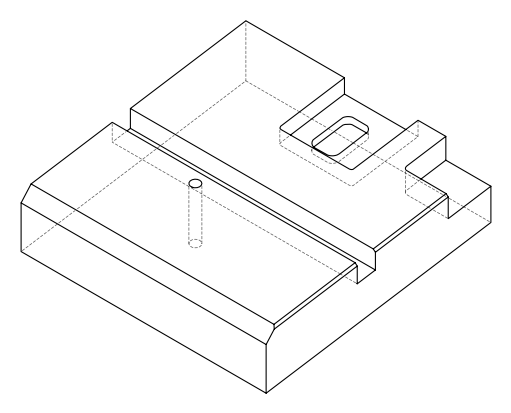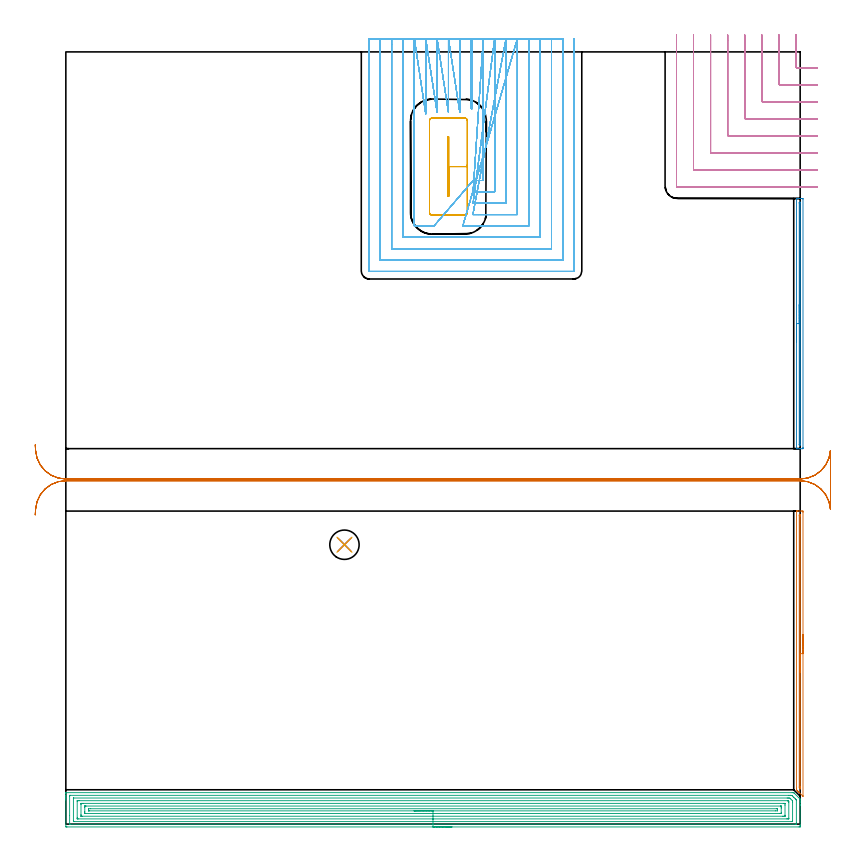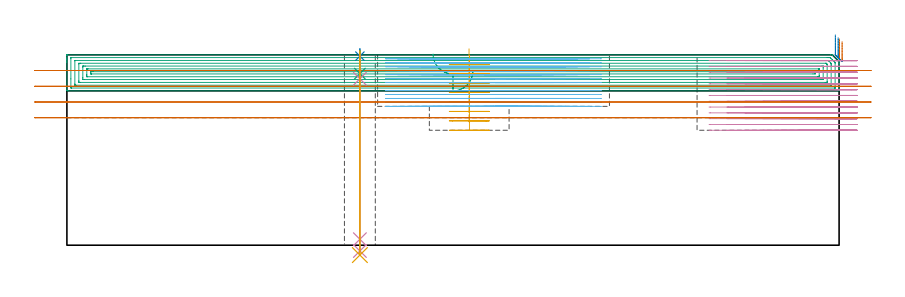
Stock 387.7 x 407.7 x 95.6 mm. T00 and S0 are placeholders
(PLAN: 11 operations, 8 tool changes, 151.4 min)
(1 AREA_MILL | FG_CHAMFER_SURFACE | UGT0205_001 | 2.53 min | 897 mm3)
(2 AREA_MILL_1 | FG_CHAMFER_SURFACE_1 | UGT0205_001 | 2.26 min | 793 mm3)
(3 AREA_MILL_2 | FG_CHAMFER_SURFACE_2 | UGT0205_001 | 21.95 min | 63479 mm3)
(4 MILL_CORNER_NOTCH_RECTANGULAR | CORNER_NOTCH_RECTANGULAR | NXT0201_011 | Follow Part, ap 3, ae 75% | 21.59 min | 208800 mm3)
(5 MILL_RECTANGULAR_POCKET | POCKET_RECTANGULAR_STRAIGHT | UGT0201_094 | Follow Part, ap 5, ae 75% | 4.4 min | 103826 mm3)
(6 MILL_SLOT | SLOT_PARTIAL_RECTANGULAR | NXT0201_009 | Follow Part, ap 2, ae 75% | 90.39 min | 290343 mm3)
(7 MILL_RECTANGULAR_SLOT | SLOT_RECTANGULAR | UGT0201_004 | Follow Part, ap 8, ae 75% | 7.34 min | 403102 mm3)
(8 SPOT_DRILL | STEP1HOLE | NXT0321_9005460120000 | 0.03 min | 7 mm3)
(9 DRILL_BLIND_HOLE_INTO_CENTER | STEP1HOLE | UGT0301_185 | 0.05 min | 271 mm3)
(10 GUN_DRILL_THROUGH_HOLE | STEP1HOLE | UGT0307_002 | 0.47 min | 2419 mm3)
(11 SPADE_DRILL_TO_ENLARGE_THROUGH_HOLE | STEP1HOLE | UGT0306_006 | 0.41 min | 15311 mm3)
(TOOL UGT0205_001 | Chamfer Mill 20 x 3 x 45 deg. | D20 FL50 Z2)
(TOOL NXT0201_011 | ENDMILL 12mm [2P460-1200-NA 1630] | D12 FL38 Z6)
(TOOL UGT0201_094 | End mill 20 mm | D20 FL38 Z4)
(TOOL NXT0201_009 | ENDMILL 8mm [2P460-0800-NA 1630] | D8 FL26 Z6)
(TOOL UGT0201_004 | End Mill 32 mm | D32 FL53 Z6)
(TOOL NXT0321_9005460120000 | NC Spot Drill, 142deg, 12mm, Carbide, Uncoated | D12 PA142 FL30 Z2)
(TOOL UGT0301_185 | Twist Drill 6.3 mm | D6.3 PA118 FL61 Z2)
(TOOL UGT0307_002 | Gun Drill 6 mm | D6 PA130 FL24 Z1)
(TOOL UGT0306_006 | Spade Drill 15.5mm | D15.5 PA132 FL10 Z2)
(OP 1 AREA_MILL)
G17 G21 G94 G90
T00 M6
G54
G17 G0 G90 X389.2 Y100. S1061 M3
G43 Z105.6 H0
Z102.2
G94 G1 Y99.962 Z101.328 F250.
Y99.848 Z100.464
Y99.659 Z99.612
Y99.397 Z98.78
Y99.063 Z97.974
Y98.66 Z97.2
Y98.191 Z96.464
Y97.66 Z95.772
Y97.071 Z95.129
Y96.428 Z94.54
Y95.736 Z94.008
Y95. Z93.54
Y94.226 Z93.137
Y93.42 Z92.803
Y92.588 Z92.541
Y91.736 Z92.352
Y90.872 Z92.238
Y90. Z92.2
X389.199 Y14.883 Z92.201
X389.195 Y14.72 Z92.205
X389.193 Y14.708 Z92.207
X387.227 Y16.672 Z94.171
X387.062 Y16.836 Z94.333
X386.903 Y16.996 Z94.495
X386.78 Y17.119 Z94.618
X386.623 Y17.274 Z94.772
X386.473 Y17.426 Z94.925
X386.333 Y17.566 Z95.065
X386.185 Y17.713 Z95.211
X385.888 Y18.013 Z95.51
X385.806 Y18.099 Z95.592
X385.8 Y18.907 Z95.6
Y165.117
X385.802 Y165.29 Z95.589
X385.956 Y165.297 Z95.437
X386.116 Y165.3 Z95.284
X386.342 Z95.057
X387.062 Z94.333
X388.298 Z93.099
X388.815 Y165.295 Z92.58
X389.191 Y165.29 Z92.204
X389.196 Y165.058 Z92.201
X389.199 Y164.669
X389.2 Y90. Z92.2
X387.786 Z93.614
Y19.646
X387.785 Y19.064 Z93.615
X387.783 Y18.907 Z93.617
X387.779 Y18.672 Z93.621
X387.77 Y18.591 Z93.63
X387.715 Y18.644 Z93.685
X387.446 Y18.907 Z93.954
X387.33 Y19.032 Z94.07
X387.221 Y19.155 Z94.179
X387.214 Y19.646 Z94.186
X387.215 Y162.725 Z94.185
X387.217 Y162.881 Z94.183
X387.221 Y163.172 Z94.179
X387.232 Y163.29 Z94.168
X387.295 Y163.293 Z94.105
X387.529 Y163.298 Z93.871
X387.718 Y163.294 Z93.682
X387.752 Y163.29 Z93.648
X387.779 Y163.284 Z93.621
X387.78 Y163.241 Z93.62
X387.784 Y163.038 Z93.616
X387.785 Y162.881 Z93.615
X387.786 Y162.725 Z93.614
Y90.
Y89.128 Z93.652
Y88.263 Z93.766
Y87.412 Z93.955
Y86.58 Z94.217
Y85.774 Z94.551
Y85. Z94.954
Y84.264 Z95.423
Y83.572 Z95.954
Y82.929 Z96.543
Y82.34 Z97.186
Y81.808 Z97.878
Y81.34 Z98.614
Y80.937 Z99.388
Y80.603 Z100.194
Y80.341 Z101.026
Y80.152 Z101.878
Y80.038 Z102.743
Y80. Z103.614
G0 Z105.6
M5
M2
(OP 2 AREA_MILL_1)
G17 G21 G94 G90
T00 M6
G54
G17 G0 G90 X385.8 Y254.25 S1061 M3
G43 Z105.6 H0
G94 G1 Y254.288 Z104.728 F250.
Y254.402 Z103.863
Y254.591 Z103.012
Y254.853 Z102.18
Y255.187 Z101.374
Y255.59 Z100.6
Y256.058 Z99.864
Y256.59 Z99.172
Y257.179 Z98.529
Y257.822 Z97.94
Y258.514 Z97.408
Y259.25 Z96.94
Y260.024 Z96.537
Y260.83 Z96.203
Y261.662 Z95.941
Y262.513 Z95.752
Y263.378 Z95.638
Y264.25 Z95.6
Y330.164
X385.802 Y330.29 Z95.589
X385.916 Y330.298 Z95.476
X386.035 Y330.3 Z95.364
X386.72 Z94.679
X387.403 Z93.996
X387.938 Z93.458
X388.206 Z93.191
X388.815 Z92.582
X389.082 Z92.315
X389.191 Y330.297 Z92.205
X389.2 Y329.968 Z92.2
Y198.781
X389.198 Y198.531 Z92.202
X389.191 Y198.203 Z92.205
X389.082 Y198.2 Z92.315
X387.938 Z93.458
X387.403 Z93.996
X386.035 Z95.364
X385.916 Y198.202 Z95.476
X385.802 Y198.21 Z95.589
X385.8 Y198.336 Z95.6
Y264.25
X387.214 Z94.186
Y327.782
X387.215 Y327.937 Z94.185
X387.219 Y328.227 Z94.181
X387.221 Y328.29 Z94.179
X387.262 Y328.295 Z94.138
X387.321 Y328.297 Z94.079
X387.581 Y328.3 Z93.819
X387.725 Y328.299 Z93.675
X387.748 Y328.298 Z93.652
X387.771 Y328.292 Z93.629
X387.779 Y328.286 Z93.621
X387.781 Y328.27 Z93.619
X387.785 Y328.093 Z93.615
X387.786 Y200.499 Z93.614
X387.784 Y200.331 Z93.616
X387.782 Y200.248 Z93.618
X387.779 Y200.215 Z93.621
X387.663 Y200.209 Z93.737
X387.418 Y200.201 Z93.982
X387.275 Z94.125
X387.252 Y200.202 Z94.148
X387.229 Y200.208 Z94.171
X387.221 Y200.214 Z94.179
X387.219 Y200.23 Z94.181
X387.215 Y200.407 Z94.185
X387.214 Y264.25 Z94.186
Y265.122 Z94.224
Y265.986 Z94.338
Y266.838 Z94.527
Y267.67 Z94.789
Y268.476 Z95.123
Y269.25 Z95.526
Y269.986 Z95.994
Y270.678 Z96.525
Y271.321 Z97.115
Y271.91 Z97.758
Y272.441 Z98.45
Y272.91 Z99.186
Y273.313 Z99.96
Y273.647 Z100.766
Y273.909 Z101.598
Y274.098 Z102.449
Y274.212 Z103.314
Y274.25 Z104.186
G0 Z105.6
M5
M2
(OP 3 AREA_MILL_2)
G17 G21 G94 G90
T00 M6
G54
G17 G0 G90 X203.85 Y-1.5 S1061 M3
G43 Z105.6 H0
Z87.5
G94 G1 X203.812 Z86.628 F250.
X203.698 Z85.763
X203.509 Z84.912
X203.247 Z84.08
X202.913 Z83.274
X202.51 Z82.5
X202.042 Z81.764
X201.51 Z81.072
X200.921 Z80.429
X200.278 Z79.84
X199.586 Z79.308
X198.85 Z78.84
X198.076 Z78.437
X197.27 Z78.103
X196.438 Z77.841
X195.587 Z77.652
X194.722 Z77.538
X193.85 Z77.5
X0.607
X0.297 Y-1.496 Z77.502
X0.01 Y-1.492 Z77.506
X0. Y-1.2 Z77.798
Y12.735 Z91.731
Y13.342 Z92.336
Y13.911 Z92.908
Y14.233 Z93.229
Y14.802 Z93.799
Y15.124 Z94.119
Y16.178 Z95.178
X0.008 Y16.552 Z95.544
X0.01 Y16.597 Z95.588
X0.161 Y16.6 Z95.6
X383.523
X384.306 Y16.595 Z95.591
X384.415 Y16.485 Z95.484
X384.44 Y16.46 Z95.459
X387.559 Y13.342 Z92.34
X387.692 Y13.211 Z92.203
X387.698 Y13.183 Z92.175
X387.7 Y13.02 Z92.02
Y12.202 Z91.201
Y11.56 Z90.555
Y10.347 Z89.344
Y9.778 Z88.772
Y-0.63 Z78.367
X387.698 Y-0.915 Z78.083
X387.693 Y-1.492 Z77.506
X387.672 Y-1.493 Z77.504
X387.093 Y-1.5 Z77.5
X193.85
Y-0.086 Z78.914
X2.392 Y-0.085 Z78.915
X2.33 Y-0.084 Z78.916
X2.206 Y-0.081 Z78.919
X2.01 Y-0.073 Z78.927
X2.008 Y-0.024 Z78.976
X2.001 Y0.366 Z79.366
X2. Y4.502 Z83.502
Y14.624 Z93.624
X2.004 Y15.124 Z94.124
X2.007 Y15.171 Z94.171
X2.008 Y15.178 Z94.178
X2.061 Y15.181 Z94.181
X2.143 Y15.184 Z94.184
X2.268 Y15.186 Z94.186
X2.33
X381.737
X382.571 Y15.182 Z94.182
X382.63 Y15.179 Z94.179
X383.315 Y15.124 Z94.124
X383.523 Y14.923 Z93.923
X384.217 Y14.233 Z93.233
X384.415 Y14.035 Z93.035
X385.109 Y13.342 Z92.342
X385.308 Y13.141 Z92.141
X385.647 Y12.793 Z91.793
X385.687 Y12.751 Z91.751
X385.692 Y12.685 Z91.685
X385.697 Y12.581 Z91.581
X385.699 Y12.451 Z91.451
X385.7 Y0.476 Z79.476
X385.696 Y-0.024 Z78.976
X385.693 Y-0.071 Z78.929
X385.692 Y-0.078 Z78.922
X385.639 Y-0.081 Z78.919
X385.557 Y-0.084 Z78.916
X385.432 Y-0.086 Z78.914
X385.37
X193.85
Y1.328 Z80.328
X4.608 Y1.329 Z80.329
X4.177 Y1.331 Z80.331
X4.035 Y1.334 Z80.334
X4.018 Y1.335 Z80.335
X4.01 Y1.369 Z80.369
X4.005 Y1.463 Z80.463
X4.002 Y1.581 Z80.581
X4. Y1.758 Z80.758
Y1.936 Z80.936
Y13.518 Z92.518
X4.004 Y13.696 Z92.696
X4.008 Y13.746 Z92.746
X4.012 Y13.766 Z92.766
X4.018 Y13.767 Z92.767
X4.07 Y13.77 Z92.77
X4.177 Y13.771 Z92.771
X380.845
X381.308
X381.737 Y13.768 Z92.768
X382.206 Y13.764 Z92.764
X382.63 Y13.37 Z92.37
X382.659 Y13.342 Z92.342
X383.523 Y12.477 Z91.477
X383.547 Y12.451 Z91.451
X383.69 Y12.283 Z91.283
X383.698 Y11.56 Z90.56
X383.7 Y11.383 Z90.383
Y1.581 Z80.581
X383.696 Y1.404 Z80.404
X383.692 Y1.354 Z80.354
X383.688 Y1.334 Z80.334
X383.682 Y1.333 Z80.333
X383.63 Y1.33 Z80.33
X383.523 Y1.329 Z80.329
X193.85 Y1.328 Z80.328
Y2.743 Z81.743
X6.762
X6.046 Y2.748 Z81.748
X6.01 Y2.75 Z81.75
X6.006 Y2.793 Z81.793
X6.003 Y2.895 Z81.895
X6.001 Y3.097 Z82.097
X6. Y3.503 Z82.503
X6.001 Y11.986 Z90.986
X6.003 Y12.2 Z91.2
X6.008 Y12.306 Z91.306
X6.012 Y12.351 Z91.351
X6.061 Y12.353 Z91.353
X6.855 Y12.357 Z91.357
X6.949
X380.938
X381.117 Y12.356 Z91.356
X381.161 Y12.354 Z91.354
X381.18 Y12.351 Z91.351
X381.205 Y12.334 Z91.334
X381.3 Y12.247 Z91.247
X381.438 Y12.112 Z91.112
X381.557 Y11.992 Z90.992
X381.633 Y11.911 Z90.911
X381.69 Y11.848 Z90.848
X381.693 Y11.799 Z90.799
X381.7 Y11.597 Z90.597
X381.699 Y3.114 Z82.114
X381.697 Y2.9 Z81.9
X381.692 Y2.794 Z81.794
X381.688 Y2.749 Z81.749
X381.639 Y2.747 Z81.747
X380.845 Y2.743 Z81.743
X380.751
X193.85
Y4.157 Z83.157
X8.64
X8.019 Y4.16 Z83.16
X8.015 Y4.163 Z83.163
X8.005 Y4.175 Z83.175
X8.002 Y4.431 Z83.431
X8. Y5.071 Z84.071
Y10.417 Z89.417
X8.002 Y10.669 Z89.669
X8.006 Y10.828 Z89.828
X8.01 Y10.907 Z89.907
X8.02 Y10.936 Z89.936
X8.091 Y10.938 Z89.938
X8.367 Y10.942 Z89.942
X8.64 Y10.943 Z89.943
X9.258
X379.06 Y10.942 Z89.942
X379.681 Y10.939 Z89.939
X379.685 Y10.937 Z89.937
X379.695 Y10.925 Z89.925
X379.698 Y10.669 Z89.669
X379.7 Y10.029 Z89.029
Y4.683 Z83.683
X379.698 Y4.431 Z83.431
X379.694 Y4.272 Z83.272
X379.69 Y4.193 Z83.193
X379.68 Y4.164 Z83.164
X379.609 Y4.162 Z83.162
X379.333 Y4.158 Z83.158
X379.06 Y4.157 Z83.157
X378.442
X193.85
Y5.571 Z84.571
X10.426 Y5.572 Z84.572
X10.175 Y5.573 Z84.573
X10.06 Y5.576 Z84.576
X10.011 Y5.578 Z84.578
X10.009 Y5.606 Z84.606
X10.002 Y5.745 Z84.745
X10. Y6.213 Z85.213
Y6.638 Z85.638
Y8.886 Z87.886
X10.001 Y9.311 Z88.311
X10.004 Y9.453 Z88.453
X10.009 Y9.503 Z88.503
X10.012 Y9.523 Z88.523
X10.025 Y9.524 Z88.524
X10.104 Y9.526 Z88.526
X10.426 Y9.528 Z88.528
X10.675 Y9.529 Z88.529
X377.275 Y9.528 Z88.528
X377.525 Y9.527 Z88.527
X377.64 Y9.524 Z88.524
X377.689 Y9.522 Z88.522
X377.691 Y9.494 Z88.494
X377.698 Y9.355 Z88.355
X377.7 Y8.886 Z87.886
Y8.462 Z87.462
Y6.213 Z85.213
Y5.789 Z84.789
X377.696 Y5.647 Z84.647
X377.691 Y5.596 Z84.596
X377.688 Y5.577 Z84.577
X377.675 Y5.576 Z84.576
X377.596 Y5.574 Z84.574
X377.275 Y5.571 Z84.571
X377.025
X193.85
Y6.985 Z85.985
X12.33 Y6.986 Z85.986
X12.211 Y6.987 Z85.987
X12.092 Y6.989 Z85.989
X12.02 Y6.992 Z85.992
X12.01 Y7.035 Z86.035
X12.006 Y7.104 Z86.104
X12.002 Y7.313 Z86.313
X12.008 Y7.995 Z86.995
X12.01 Y8.095 Z87.095
X12.098 Y8.108 Z87.108
X13.103 Y8.115 Z87.115
X375.37 Y8.114 Z87.114
X375.489 Y8.113 Z87.113
X375.608 Y8.111 Z87.111
X375.68 Y8.108 Z87.108
X375.69 Y8.065 Z87.065
X375.694 Y7.995 Z86.995
X375.698 Y7.787 Z86.787
X375.692 Y7.104 Z86.104
X375.69 Y7.005 Z86.005
X375.603 Y6.991 Z85.991
X374.597 Y6.985 Z85.985
X193.85
X192.978 Z86.023
X192.114 Z86.137
X191.262 Z86.326
X190.43 Z86.588
X189.624 Z86.922
X188.85 Z87.325
X188.114 Z87.794
X187.422 Z88.325
X186.779 Z88.914
X186.19 Z89.557
X185.659 Z90.249
X185.19 Z90.985
X184.787 Z91.759
X184.453 Z92.565
X184.191 Z93.397
X184.002 Z94.249
X183.888 Z95.114
X183.85 Z95.985
G0 Z105.6
M5
M2
(OP 4 MILL_CORNER_NOTCH_RECTANGULAR)
G17 G21 G94 G90
T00 M6
G54
G17 G0 G90 X385.4 Y416.7 S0 M3
G43 Z105.6 H1
Z92.685
G94 G1 Y413.7 F250.
Y399.895 F500.
G3 X385.995 Y399.3 R0.6
G1 X393.7
X396.7 F250.
G0 Z105.6
X376.4 Y416.7
Z92.685
G1 Y413.7
Y390.895 F500.
G3 X376.995 Y390.3 R0.6
G1 X393.7
X396.7 F250.
G0 Z105.6
X367.4 Y416.7
Z92.685
G1 Y413.7
Y381.896 F500.
G3 X367.996 Y381.3 R0.6
G1 X393.7
X396.7 F250.
G0 Z105.6
X358.4 Y416.7
Z92.685
G1 Y413.7
Y372.896 F500.
G3 X358.996 Y372.3 R0.6
G1 X393.7
X396.7 F250.
G0 Z105.6
X349.4 Y416.7
Z92.685
G1 Y413.7
Y363.896 F500.
G3 X349.996 Y363.3 R0.6
G1 X393.7
X396.7 F250.
G0 Z105.6
X340.4 Y416.7
Z92.685
G1 Y413.7
Y354.896 F500.
G3 X340.996 Y354.3 R0.6
G1 X393.7
X396.7 F250.
G0 Z105.6
X331.4 Y416.7
Z92.685
G1 Y413.7
Y345.896 F500.
G3 X331.996 Y345.3 R0.6
G1 X393.7
X396.7 F250.
G0 Z105.6
X322.4 Y416.7
Z92.685
G1 Y413.7
Y336.896 F500.
G3 X322.996 Y336.3 R0.6
G1 X393.7
X396.7 F250.
G0 Z105.6
X385.4 Y416.7
Z89.769
G1 Y413.7
Y399.895 F500.
G3 X385.995 Y399.3 R0.6
G1 X393.7
X396.7 F250.
G0 Z105.6
X376.4 Y416.7
Z89.769
G1 Y413.7
Y390.895 F500.
G3 X376.995 Y390.3 R0.6
G1 X393.7
X396.7 F250.
G0 Z105.6
X367.4 Y416.7
Z89.769
G1 Y413.7
Y381.896 F500.
G3 X367.996 Y381.3 R0.6
G1 X393.7
X396.7 F250.
G0 Z105.6
X358.4 Y416.7
Z89.769
G1 Y413.7
Y372.896 F500.
G3 X358.996 Y372.3 R0.6
G1 X393.7
X396.7 F250.
G0 Z105.6
X349.4 Y416.7
Z89.769
G1 Y413.7
Y363.896 F500.
G3 X349.996 Y363.3 R0.6
G1 X393.7
X396.7 F250.
G0 Z105.6
X340.4 Y416.7
Z89.769
G1 Y413.7
Y354.896 F500.
G3 X340.996 Y354.3 R0.6
G1 X393.7
X396.7 F250.
G0 Z105.6
X331.4 Y416.7
Z89.769
G1 Y413.7
Y345.896 F500.
G3 X331.996 Y345.3 R0.6
G1 X393.7
X396.7 F250.
G0 Z105.6
X322.4 Y416.7
Z89.769
G1 Y413.7
Y336.896 F500.
G3 X322.996 Y336.3 R0.6
G1 X393.7
X396.7 F250.
G0 Z105.6
X385.4 Y416.7
Z86.854
G1 Y413.7
Y399.895 F500.
G3 X385.995 Y399.3 R0.6
G1 X393.7
X396.7 F250.
G0 Z105.6
X376.4 Y416.7
Z86.854
G1 Y413.7
Y390.895 F500.
G3 X376.995 Y390.3 R0.6
G1 X393.7
X396.7 F250.
G0 Z105.6
X367.4 Y416.7
Z86.854
G1 Y413.7
Y381.896 F500.
G3 X367.996 Y381.3 R0.6
G1 X393.7
X396.7 F250.
G0 Z105.6
X358.4 Y416.7
Z86.854
G1 Y413.7
Y372.896 F500.
G3 X358.996 Y372.3 R0.6
G1 X393.7
X396.7 F250.
G0 Z105.6
X349.4 Y416.7
Z86.854
G1 Y413.7
Y363.896 F500.
G3 X349.996 Y363.3 R0.6
G1 X393.7
X396.7 F250.
G0 Z105.6
X340.4 Y416.7
Z86.854
G1 Y413.7
Y354.896 F500.
G3 X340.996 Y354.3 R0.6
G1 X393.7
X396.7 F250.
G0 Z105.6
X331.4 Y416.7
Z86.854
G1 Y413.7
Y345.896 F500.
G3 X331.996 Y345.3 R0.6
G1 X393.7
X396.7 F250.
G0 Z105.6
X322.4 Y416.7
Z86.854
G1 Y413.7
Y336.896 F500.
G3 X322.996 Y336.3 R0.6
G1 X393.7
X396.7 F250.
G0 Z105.6
X385.4 Y416.7
Z83.938
G1 Y413.7
Y399.895 F500.
G3 X385.995 Y399.3 R0.6
G1 X393.7
X396.7 F250.
G0 Z105.6
X376.4 Y416.7
Z83.938
G1 Y413.7
Y390.895 F500.
G3 X376.995 Y390.3 R0.6
G1 X393.7
X396.7 F250.
G0 Z105.6
X367.4 Y416.7
Z83.938
G1 Y413.7
Y381.896 F500.
G3 X367.996 Y381.3 R0.6
G1 X393.7
X396.7 F250.
G0 Z105.6
X358.4 Y416.7
Z83.938
G1 Y413.7
Y372.896 F500.
G3 X358.996 Y372.3 R0.6
G1 X393.7
X396.7 F250.
G0 Z105.6
X349.4 Y416.7
Z83.938
G1 Y413.7
Y363.896 F500.
G3 X349.996 Y363.3 R0.6
G1 X393.7
X396.7 F250.
G0 Z105.6
X340.4 Y416.7
Z83.938
G1 Y413.7
Y354.896 F500.
G3 X340.996 Y354.3 R0.6
G1 X393.7
X396.7 F250.
G0 Z105.6
X331.4 Y416.7
Z83.938
G1 Y413.7
Y345.896 F500.
G3 X331.996 Y345.3 R0.6
G1 X393.7
X396.7 F250.
G0 Z105.6
X322.4 Y416.7
Z83.938
G1 Y413.7
Y336.896 F500.
G3 X322.996 Y336.3 R0.6
G1 X393.7
X396.7 F250.
G0 Z105.6
X385.4 Y416.7
Z81.023
G1 Y413.7
Y399.895 F500.
G3 X385.995 Y399.3 R0.6
G1 X393.7
X396.7 F250.
G0 Z105.6
X376.4 Y416.7
Z81.023
G1 Y413.7
Y390.895 F500.
G3 X376.995 Y390.3 R0.6
G1 X393.7
X396.7 F250.
G0 Z105.6
X367.4 Y416.7
Z81.023
G1 Y413.7
Y381.896 F500.
G3 X367.996 Y381.3 R0.6
G1 X393.7
X396.7 F250.
G0 Z105.6
X358.4 Y416.7
Z81.023
G1 Y413.7
Y372.896 F500.
G3 X358.996 Y372.3 R0.6
G1 X393.7
X396.7 F250.
G0 Z105.6
X349.4 Y416.7
Z81.023
G1 Y413.7
Y363.896 F500.
G3 X349.996 Y363.3 R0.6
G1 X393.7
X396.7 F250.
G0 Z105.6
X340.4 Y416.7
Z81.023
G1 Y413.7
Y354.896 F500.
G3 X340.996 Y354.3 R0.6
G1 X393.7
X396.7 F250.
G0 Z105.6
X331.4 Y416.7
Z81.023
G1 Y413.7
Y345.896 F500.
G3 X331.996 Y345.3 R0.6
G1 X393.7
X396.7 F250.
G0 Z105.6
X322.4 Y416.7
Z81.023
G1 Y413.7
Y336.896 F500.
G3 X322.996 Y336.3 R0.6
G1 X393.7
X396.7 F250.
G0 Z105.6
X385.4 Y416.7
Z78.108
G1 Y413.7
Y399.895 F500.
G3 X385.995 Y399.3 R0.6
G1 X393.7
X396.7 F250.
G0 Z105.6
X376.4 Y416.7
Z78.108
G1 Y413.7
Y390.895 F500.
G3 X376.995 Y390.3 R0.6
G1 X393.7
X396.7 F250.
G0 Z105.6
X367.4 Y416.7
Z78.108
G1 Y413.7
Y381.896 F500.
G3 X367.996 Y381.3 R0.6
G1 X393.7
X396.7 F250.
G0 Z105.6
X358.4 Y416.7
Z78.108
G1 Y413.7
Y372.896 F500.
G3 X358.996 Y372.3 R0.6
G1 X393.7
X396.7 F250.
G0 Z105.6
X349.4 Y416.7
Z78.108
G1 Y413.7
Y363.896 F500.
G3 X349.996 Y363.3 R0.6
G1 X393.7
X396.7 F250.
G0 Z105.6
X340.4 Y416.7
Z78.108
G1 Y413.7
Y354.896 F500.
G3 X340.996 Y354.3 R0.6
G1 X393.7
X396.7 F250.
G0 Z105.6
X331.4 Y416.7
Z78.108
G1 Y413.7
Y345.896 F500.
G3 X331.996 Y345.3 R0.6
G1 X393.7
X396.7 F250.
G0 Z105.6
X322.4 Y416.7
Z78.108
G1 Y413.7
Y336.896 F500.
G3 X322.996 Y336.3 R0.6
G1 X393.7
X396.7 F250.
G0 Z105.6
X385.4 Y416.7
Z75.192
G1 Y413.7
Y399.895 F500.
G3 X385.995 Y399.3 R0.6
G1 X393.7
X396.7 F250.
G0 Z105.6
X376.4 Y416.7
Z75.192
G1 Y413.7
Y390.895 F500.
G3 X376.995 Y390.3 R0.6
G1 X393.7
X396.7 F250.
G0 Z105.6
X367.4 Y416.7
Z75.192
G1 Y413.7
Y381.896 F500.
G3 X367.996 Y381.3 R0.6
G1 X393.7
X396.7 F250.
G0 Z105.6
X358.4 Y416.7
Z75.192
G1 Y413.7
Y372.896 F500.
G3 X358.996 Y372.3 R0.6
G1 X393.7
X396.7 F250.
G0 Z105.6
X349.4 Y416.7
Z75.192
G1 Y413.7
Y363.896 F500.
G3 X349.996 Y363.3 R0.6
G1 X393.7
X396.7 F250.
G0 Z105.6
X340.4 Y416.7
Z75.192
G1 Y413.7
Y354.896 F500.
G3 X340.996 Y354.3 R0.6
G1 X393.7
X396.7 F250.
G0 Z105.6
X331.4 Y416.7
Z75.192
G1 Y413.7
Y345.896 F500.
G3 X331.996 Y345.3 R0.6
G1 X393.7
X396.7 F250.
G0 Z105.6
X322.4 Y416.7
Z75.192
G1 Y413.7
Y336.896 F500.
G3 X322.996 Y336.3 R0.6
G1 X393.7
X396.7 F250.
G0 Z105.6
X385.4 Y416.7
Z72.277
G1 Y413.7
Y399.895 F500.
G3 X385.995 Y399.3 R0.6
G1 X393.7
X396.7 F250.
G0 Z105.6
X376.4 Y416.7
Z72.277
G1 Y413.7
Y390.895 F500.
G3 X376.995 Y390.3 R0.6
G1 X393.7
X396.7 F250.
G0 Z105.6
X367.4 Y416.7
Z72.277
G1 Y413.7
Y381.896 F500.
G3 X367.996 Y381.3 R0.6
G1 X393.7
X396.7 F250.
G0 Z105.6
X358.4 Y416.7
Z72.277
G1 Y413.7
Y372.896 F500.
G3 X358.996 Y372.3 R0.6
G1 X393.7
X396.7 F250.
G0 Z105.6
X349.4 Y416.7
Z72.277
G1 Y413.7
Y363.896 F500.
G3 X349.996 Y363.3 R0.6
G1 X393.7
X396.7 F250.
G0 Z105.6
X340.4 Y416.7
Z72.277
G1 Y413.7
Y354.896 F500.
G3 X340.996 Y354.3 R0.6
G1 X393.7
X396.7 F250.
G0 Z105.6
X331.4 Y416.7
Z72.277
G1 Y413.7
Y345.896 F500.
G3 X331.996 Y345.3 R0.6
G1 X393.7
X396.7 F250.
G0 Z105.6
X322.4 Y416.7
Z72.277
G1 Y413.7
Y336.896 F500.
G3 X322.996 Y336.3 R0.6
G1 X393.7
X396.7 F250.
G0 Z105.6
X385.4 Y416.7
Z69.362
G1 Y413.7
Y399.895 F500.
G3 X385.995 Y399.3 R0.6
G1 X393.7
X396.7 F250.
G0 Z105.6
X376.4 Y416.7
Z69.362
G1 Y413.7
Y390.895 F500.
G3 X376.995 Y390.3 R0.6
G1 X393.7
X396.7 F250.
G0 Z105.6
X367.4 Y416.7
Z69.362
G1 Y413.7
Y381.896 F500.
G3 X367.996 Y381.3 R0.6
G1 X393.7
X396.7 F250.
G0 Z105.6
X358.4 Y416.7
Z69.362
G1 Y413.7
Y372.896 F500.
G3 X358.996 Y372.3 R0.6
G1 X393.7
X396.7 F250.
G0 Z105.6
X349.4 Y416.7
Z69.362
G1 Y413.7
Y363.896 F500.
G3 X349.996 Y363.3 R0.6
G1 X393.7
X396.7 F250.
G0 Z105.6
X340.4 Y416.7
Z69.362
G1 Y413.7
Y354.896 F500.
G3 X340.996 Y354.3 R0.6
G1 X393.7
X396.7 F250.
G0 Z105.6
X331.4 Y416.7
Z69.362
G1 Y413.7
Y345.896 F500.
G3 X331.996 Y345.3 R0.6
G1 X393.7
X396.7 F250.
G0 Z105.6
X322.4 Y416.7
Z69.362
G1 Y413.7
Y336.896 F500.
G3 X322.996 Y336.3 R0.6
G1 X393.7
X396.7 F250.
G0 Z105.6
X385.4 Y416.7
Z66.446
G1 Y413.7
Y399.895 F500.
G3 X385.995 Y399.3 R0.6
G1 X393.7
X396.7 F250.
G0 Z105.6
X376.4 Y416.7
Z66.446
G1 Y413.7
Y390.895 F500.
G3 X376.995 Y390.3 R0.6
G1 X393.7
X396.7 F250.
G0 Z105.6
X367.4 Y416.7
Z66.446
G1 Y413.7
Y381.896 F500.
G3 X367.996 Y381.3 R0.6
G1 X393.7
X396.7 F250.
G0 Z105.6
X358.4 Y416.7
Z66.446
G1 Y413.7
Y372.896 F500.
G3 X358.996 Y372.3 R0.6
G1 X393.7
X396.7 F250.
G0 Z105.6
X349.4 Y416.7
Z66.446
G1 Y413.7
Y363.896 F500.
G3 X349.996 Y363.3 R0.6
G1 X393.7
X396.7 F250.
G0 Z105.6
X340.4 Y416.7
Z66.446
G1 Y413.7
Y354.896 F500.
G3 X340.996 Y354.3 R0.6
G1 X393.7
X396.7 F250.
G0 Z105.6
X331.4 Y416.7
Z66.446
G1 Y413.7
Y345.896 F500.
G3 X331.996 Y345.3 R0.6
G1 X393.7
X396.7 F250.
G0 Z105.6
X322.4 Y416.7
Z66.446
G1 Y413.7
Y336.896 F500.
G3 X322.996 Y336.3 R0.6
G1 X393.7
X396.7 F250.
G0 Z105.6
X385.4 Y416.7
Z63.531
G1 Y413.7
Y399.895 F500.
G3 X385.995 Y399.3 R0.6
G1 X393.7
X396.7 F250.
G0 Z105.6
X376.4 Y416.7
Z63.531
G1 Y413.7
Y390.895 F500.
G3 X376.995 Y390.3 R0.6
G1 X393.7
X396.7 F250.
G0 Z105.6
X367.4 Y416.7
Z63.531
G1 Y413.7
Y381.896 F500.
G3 X367.996 Y381.3 R0.6
G1 X393.7
X396.7 F250.
G0 Z105.6
X358.4 Y416.7
Z63.531
G1 Y413.7
Y372.896 F500.
G3 X358.996 Y372.3 R0.6
G1 X393.7
X396.7 F250.
G0 Z105.6
X349.4 Y416.7
Z63.531
G1 Y413.7
Y363.896 F500.
G3 X349.996 Y363.3 R0.6
G1 X393.7
X396.7 F250.
G0 Z105.6
X340.4 Y416.7
Z63.531
G1 Y413.7
Y354.896 F500.
G3 X340.996 Y354.3 R0.6
G1 X393.7
X396.7 F250.
G0 Z105.6
X331.4 Y416.7
Z63.531
G1 Y413.7
Y345.896 F500.
G3 X331.996 Y345.3 R0.6
G1 X393.7
X396.7 F250.
G0 Z105.6
X322.4 Y416.7
Z63.531
G1 Y413.7
Y336.896 F500.
G3 X322.996 Y336.3 R0.6
G1 X393.7
X396.7 F250.
G0 Z105.6
X385.4 Y416.7
Z60.615
G1 Y413.7
Y399.895 F500.
G3 X385.995 Y399.3 R0.6
G1 X393.7
X396.7 F250.
G0 Z105.6
X376.4 Y416.7
Z60.615
G1 Y413.7
Y390.895 F500.
G3 X376.995 Y390.3 R0.6
G1 X393.7
X396.7 F250.
G0 Z105.6
X367.4 Y416.7
Z60.615
G1 Y413.7
Y381.896 F500.
G3 X367.996 Y381.3 R0.6
G1 X393.7
X396.7 F250.
G0 Z105.6
X358.4 Y416.7
Z60.615
G1 Y413.7
Y372.896 F500.
G3 X358.996 Y372.3 R0.6
G1 X393.7
X396.7 F250.
G0 Z105.6
X349.4 Y416.7
Z60.615
G1 Y413.7
Y363.896 F500.
G3 X349.996 Y363.3 R0.6
G1 X393.7
X396.7 F250.
G0 Z105.6
X340.4 Y416.7
Z60.615
G1 Y413.7
Y354.896 F500.
G3 X340.996 Y354.3 R0.6
G1 X393.7
X396.7 F250.
G0 Z105.6
X331.4 Y416.7
Z60.615
G1 Y413.7
Y345.896 F500.
G3 X331.996 Y345.3 R0.6
G1 X393.7
X396.7 F250.
G0 Z105.6
X322.4 Y416.7
Z60.615
G1 Y413.7
Y336.896 F500.
G3 X322.996 Y336.3 R0.6
G1 X393.7
X396.7 F250.
G0 Z105.6
X385.4 Y416.7
Z57.7
G1 Y413.7
Y399.895 F500.
G3 X385.995 Y399.3 R0.6
G1 X393.7
X396.7 F250.
G0 Z105.6
X376.4 Y416.7
Z57.7
G1 Y413.7
Y390.895 F500.
G3 X376.995 Y390.3 R0.6
G1 X393.7
X396.7 F250.
G0 Z105.6
X367.4 Y416.7
Z57.7
G1 Y413.7
Y381.896 F500.
G3 X367.996 Y381.3 R0.6
G1 X393.7
X396.7 F250.
G0 Z105.6
X358.4 Y416.7
Z57.7
G1 Y413.7
Y372.896 F500.
G3 X358.996 Y372.3 R0.6
G1 X393.7
X396.7 F250.
G0 Z105.6
X349.4 Y416.7
Z57.7
G1 Y413.7
Y363.896 F500.
G3 X349.996 Y363.3 R0.6
G1 X393.7
X396.7 F250.
G0 Z105.6
X340.4 Y416.7
Z57.7
G1 Y413.7
Y354.896 F500.
G3 X340.996 Y354.3 R0.6
G1 X393.7
X396.7 F250.
G0 Z105.6
X331.4 Y416.7
Z57.7
G1 Y413.7
Y345.896 F500.
G3 X331.996 Y345.3 R0.6
G1 X393.7
X396.7 F250.
G0 Z105.6
X322.4 Y416.7
Z57.7
G1 Y413.7
Y336.896 F500.
G3 X322.996 Y336.3 R0.6
G1 X393.7
X396.7 F250.
G0 Z105.6
M5
M2
(OP 5 MILL_RECTANGULAR_POCKET)
G17 G21 G94 G90
T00 M6
G54
G17 G0 G90 X201.9 Y344.327 S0 M3
G43 Z105.6 H0
Z98.6
G94 G1 Y331.4 Z95.136 F250.
X202.1 Z95.083
Y347.15 Z90.862
Y362.9 F500.
X201.9
Y331.4
X202.1
Y347.15
X212.
Y371.3
G3 X210.5 Y372.8 R1.5
G1 X193.5
G3 X192. Y371.3 R1.5
G1 Y323.
G3 X193.5 Y321.5 R1.5
G1 X210.5
G3 X212. Y323. R1.5
G1 Y347.15
Y348.15
G0 X201.9 Y344.327 Z93.862
G1 Y331.4 Z90.399 F250.
X202.1 Z90.345
Y347.15 Z86.125
Y362.9 F500.
X201.9
Y331.4
X202.1
Y347.15
X212.
Y371.3
G3 X210.5 Y372.8 R1.5
G1 X193.5
G3 X192. Y371.3 R1.5
G1 Y323.
G3 X193.5 Y321.5 R1.5
G1 X210.5
G3 X212. Y323. R1.5
G1 Y347.15
Y348.15
G0 X201.9 Y344.327 Z89.125
G1 Y331.4 Z85.661 F250.
X202.1 Z85.608
Y347.15 Z81.387
Y362.9 F500.
X201.9
Y331.4
X202.1
Y347.15
X212.
Y371.3
G3 X210.5 Y372.8 R1.5
G1 X193.5
G3 X192. Y371.3 R1.5
G1 Y323.
G3 X193.5 Y321.5 R1.5
G1 X210.5
G3 X212. Y323. R1.5
G1 Y347.15
Y348.15
G0 X201.9 Y344.327 Z84.387
G1 Y331.4 Z80.924 F250.
X202.1 Z80.87
Y347.15 Z76.65
Y362.9 F500.
X201.9
Y331.4
X202.1
Y347.15
X212.
Y371.3
G3 X210.5 Y372.8 R1.5
G1 X193.5
G3 X192. Y371.3 R1.5
G1 Y323.
G3 X193.5 Y321.5 R1.5
G1 X210.5
G3 X212. Y323. R1.5
G1 Y347.15
Y348.15
G0 X201.9 Y344.327 Z79.65
G1 Y331.4 Z76.186 F250.
X202.1 Z76.133
Y347.15 Z71.912
Y362.9 F500.
X201.9
Y331.4
X202.1
Y347.15
X212.
Y371.3
G3 X210.5 Y372.8 R1.5
G1 X193.5
G3 X192. Y371.3 R1.5
G1 Y323.
G3 X193.5 Y321.5 R1.5
G1 X210.5
G3 X212. Y323. R1.5
G1 Y347.15
Y348.15
G0 X201.9 Y344.327 Z74.912
G1 Y331.4 Z71.449 F250.
X202.1 Z71.395
Y347.15 Z67.175
Y362.9 F500.
X201.9
Y331.4
X202.1
Y347.15
X212.
Y371.3
G3 X210.5 Y372.8 R1.5
G1 X193.5
G3 X192. Y371.3 R1.5
G1 Y323.
G3 X193.5 Y321.5 R1.5
G1 X210.5
G3 X212. Y323. R1.5
G1 Y347.15
Y348.15
G0 X201.9 Y344.327 Z70.175
G1 Y331.4 Z66.711 F250.
X202.1 Z66.658
Y347.15 Z62.437
Y362.9 F500.
X201.9
Y331.4
X202.1
Y347.15
X212.
Y371.3
G3 X210.5 Y372.8 R1.5
G1 X193.5
G3 X192. Y371.3 R1.5
G1 Y323.
G3 X193.5 Y321.5 R1.5
G1 X210.5
G3 X212. Y323. R1.5
G1 Y347.15
Y348.15
G0 X201.9 Y344.327 Z65.437
G1 Y331.4 Z61.974 F250.
X202.1 Z61.92
Y347.15 Z57.7
Y362.9 F500.
X201.9
Y331.4
X202.1
Y347.15
X212.
Y371.3
G3 X210.5 Y372.8 R1.5
G1 X193.5
G3 X192. Y371.3 R1.5
G1 Y323.
G3 X193.5 Y321.5 R1.5
G1 X210.5
G3 X212. Y323. R1.5
G1 Y347.15
Y348.15
G0 Z105.6
M5
M2
(OP 6 MILL_SLOT)
G17 G21 G94 G90
T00 M6
G54
G17 G0 G90 X214. Y414.7 S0 M3
G43 Z105.6 H1
Z93.608
G94 G1 Y411.7 F250.
Y377.937 F500.
G2 X214.4 Y377.7 R6.528
G1 Y411.7
Y414.7 F250.
X208.
Y411.7
Y378.8 F500.
Y375.8 F250.
X202. Y414.7 F500.
Y411.7 F250.
Y378.8 F500.
Y375.8 F250.
X196. Y414.7 F500.
Y411.7 F250.
Y378.8 F500.
Y375.8 F250.
X190. Y414.7 F500.
Y411.7 F250.
Y377.931 F500.
Y374.931 F250.
X184. Y414.7 F500.
Y411.7 F250.
Y315.8 F500.
X191.381
X194.381 F250.
X215. Y339.8 F500.
X218. F250.
X220.4 F500.
Y411.7
Y414.7 F250.
X215. Y333.8 F500.
X218. F250.
X226.4 F500.
Y411.7
Y414.7 F250.
X215. Y327.8 F500.
X218. F250.
X232.4 F500.
Y411.7
Y414.7 F250.
X214.893 Y321.8 F500.
X217.893 F250.
X238.4 F500.
Y411.7
Y414.7 F250.
X209.579 Y315.8 F500.
X212.579 F250.
X244.4 F500.
Y411.7
Y414.7 F250.
X178.
Y411.7
Y309.8 F500.
X250.4
Y411.7
Y414.7 F250.
X172.
Y411.7
Y303.8 F500.
X256.4
Y411.7
Y414.7 F250.
X166.
Y411.7
Y297.8 F500.
X262.4
Y411.7
Y414.7 F250.
X160.
Y411.7
Y292.1 F500.
G3 X160.3 Y291.8 R0.3
G1 X268.1
G3 X268.4 Y292.1 R0.3
G1 Y411.7
Y414.7 F250.
G0 X214. Z91.615
G1 Y411.7
Y377.937 F500.
G2 X214.4 Y377.7 R6.529
G1 Y411.7
Y414.7 F250.
X208.
Y411.7
Y378.8 F500.
Y375.8 F250.
X202. Y414.7 F500.
Y411.7 F250.
Y378.8 F500.
Y375.8 F250.
X196. Y414.7 F500.
Y411.7 F250.
Y378.8 F500.
Y375.8 F250.
X190. Y414.7 F500.
Y411.7 F250.
Y377.931 F500.
Y374.931 F250.
X184. Y414.7 F500.
Y411.7 F250.
Y315.8 F500.
X191.381
X194.381 F250.
X215. Y339.8 F500.
X218. F250.
X220.4 F500.
Y411.7
Y414.7 F250.
X215. Y333.8 F500.
X218. F250.
X226.4 F500.
Y411.7
Y414.7 F250.
X215. Y327.8 F500.
X218. F250.
X232.4 F500.
Y411.7
Y414.7 F250.
X214.893 Y321.8 F500.
X217.893 F250.
X238.4 F500.
Y411.7
Y414.7 F250.
X209.579 Y315.8 F500.
X212.579 F250.
X244.4 F500.
Y411.7
Y414.7 F250.
X178.
Y411.7
Y309.8 F500.
X250.4
Y411.7
Y414.7 F250.
X172.
Y411.7
Y303.8 F500.
X256.4
Y411.7
Y414.7 F250.
X166.
Y411.7
Y297.8 F500.
X262.4
Y411.7
Y414.7 F250.
X160.
Y411.7
Y292.1 F500.
G3 X160.3 Y291.8 R0.3
G1 X268.1
G3 X268.4 Y292.1 R0.3
G1 Y411.7
Y414.7 F250.
G0 X214. Z89.623
G1 Y411.7
Y377.937 F500.
G2 X214.4 Y377.7 R6.529
G1 Y411.7
Y414.7 F250.
X208.
Y411.7
Y378.8 F500.
Y375.8 F250.
X202. Y414.7 F500.
Y411.7 F250.
Y378.8 F500.
Y375.8 F250.
X196. Y414.7 F500.
Y411.7 F250.
Y378.8 F500.
Y375.8 F250.
X190. Y414.7 F500.
Y411.7 F250.
Y377.931 F500.
Y374.931 F250.
X184. Y414.7 F500.
Y411.7 F250.
Y315.8 F500.
X191.381
X194.381 F250.
X215. Y339.8 F500.
X218. F250.
X220.4 F500.
Y411.7
Y414.7 F250.
X215. Y333.8 F500.
X218. F250.
X226.4 F500.
Y411.7
Y414.7 F250.
X215. Y327.8 F500.
X218. F250.
X232.4 F500.
Y411.7
Y414.7 F250.
X214.893 Y321.8 F500.
X217.893 F250.
X238.4 F500.
Y411.7
Y414.7 F250.
X209.579 Y315.8 F500.
X212.579 F250.
X244.4 F500.
Y411.7
Y414.7 F250.
X178.
Y411.7
Y309.8 F500.
X250.4
Y411.7
Y414.7 F250.
X172.
Y411.7
Y303.8 F500.
X256.4
Y411.7
Y414.7 F250.
X166.
Y411.7
Y297.8 F500.
X262.4
Y411.7
Y414.7 F250.
X160.
Y411.7
Y292.1 F500.
G3 X160.3 Y291.8 R0.3
G1 X268.1
G3 X268.4 Y292.1 R0.3
G1 Y411.7
Y414.7 F250.
G0 X214. Z87.631
G1 Y411.7
Y377.937 F500.
G2 X214.4 Y377.7 R6.528
G1 Y411.7
Y414.7 F250.
X208.
Y411.7
Y378.8 F500.
Y375.8 F250.
X202. Y414.7 F500.
Y411.7 F250.
Y378.8 F500.
Y375.8 F250.
X196. Y414.7 F500.
Y411.7 F250.
Y378.8 F500.
Y375.8 F250.
X190. Y414.7 F500.
Y411.7 F250.
Y377.931 F500.
Y374.931 F250.
X184. Y414.7 F500.
Y411.7 F250.
Y315.8 F500.
X191.381
X194.381 F250.
X215. Y339.8 F500.
X218. F250.
X220.4 F500.
Y411.7
Y414.7 F250.
X215. Y333.8 F500.
X218. F250.
X226.4 F500.
Y411.7
Y414.7 F250.
X215. Y327.8 F500.
X218. F250.
X232.4 F500.
Y411.7
Y414.7 F250.
X214.893 Y321.8 F500.
X217.893 F250.
X238.4 F500.
Y411.7
Y414.7 F250.
X209.579 Y315.8 F500.
X212.579 F250.
X244.4 F500.
Y411.7
Y414.7 F250.
X178.
Y411.7
Y309.8 F500.
X250.4
Y411.7
Y414.7 F250.
X172.
Y411.7
Y303.8 F500.
X256.4
Y411.7
Y414.7 F250.
X166.
Y411.7
Y297.8 F500.
X262.4
Y411.7
Y414.7 F250.
X160.
Y411.7
Y292.1 F500.
G3 X160.3 Y291.8 R0.3
G1 X268.1
G3 X268.4 Y292.1 R0.3
G1 Y411.7
Y414.7 F250.
G0 X214. Z85.638
G1 Y411.7
Y377.937 F500.
G2 X214.4 Y377.7 R6.528
G1 Y411.7
Y414.7 F250.
X208.
Y411.7
Y378.8 F500.
Y375.8 F250.
X202. Y414.7 F500.
Y411.7 F250.
Y378.8 F500.
Y375.8 F250.
X196. Y414.7 F500.
Y411.7 F250.
Y378.8 F500.
Y375.8 F250.
X190. Y414.7 F500.
Y411.7 F250.
Y377.931 F500.
Y374.931 F250.
X184. Y414.7 F500.
Y411.7 F250.
Y315.8 F500.
X191.381
X194.381 F250.
X215. Y339.8 F500.
X218. F250.
X220.4 F500.
Y411.7
Y414.7 F250.
X215. Y333.8 F500.
X218. F250.
X226.4 F500.
Y411.7
Y414.7 F250.
X215. Y327.8 F500.
X218. F250.
X232.4 F500.
Y411.7
Y414.7 F250.
X214.893 Y321.8 F500.
X217.893 F250.
X238.4 F500.
Y411.7
Y414.7 F250.
X209.579 Y315.8 F500.
X212.579 F250.
X244.4 F500.
Y411.7
Y414.7 F250.
X178.
Y411.7
Y309.8 F500.
X250.4
Y411.7
Y414.7 F250.
X172.
Y411.7
Y303.8 F500.
X256.4
Y411.7
Y414.7 F250.
X166.
Y411.7
Y297.8 F500.
X262.4
Y411.7
Y414.7 F250.
X160.
Y411.7
Y292.1 F500.
G3 X160.3 Y291.8 R0.3
G1 X268.1
G3 X268.4 Y292.1 R0.3
G1 Y411.7
Y414.7 F250.
G0 X214. Z83.646
G1 Y411.7
Y377.937 F500.
G2 X214.4 Y377.7 R6.528
G1 Y411.7
Y414.7 F250.
X208.
Y411.7
Y378.8 F500.
Y375.8 F250.
X202. Y414.7 F500.
Y411.7 F250.
Y378.8 F500.
Y375.8 F250.
X196. Y414.7 F500.
Y411.7 F250.
Y378.8 F500.
Y375.8 F250.
X190. Y414.7 F500.
Y411.7 F250.
Y377.931 F500.
Y374.931 F250.
X184. Y414.7 F500.
Y411.7 F250.
Y315.8 F500.
X191.381
X194.381 F250.
X215. Y339.8 F500.
X218. F250.
X220.4 F500.
Y411.7
Y414.7 F250.
X215. Y333.8 F500.
X218. F250.
X226.4 F500.
Y411.7
Y414.7 F250.
X215. Y327.8 F500.
X218. F250.
X232.4 F500.
Y411.7
Y414.7 F250.
X214.893 Y321.8 F500.
X217.893 F250.
X238.4 F500.
Y411.7
Y414.7 F250.
X209.579 Y315.8 F500.
X212.579 F250.
X244.4 F500.
Y411.7
Y414.7 F250.
X178.
Y411.7
Y309.8 F500.
X250.4
Y411.7
Y414.7 F250.
X172.
Y411.7
Y303.8 F500.
X256.4
Y411.7
Y414.7 F250.
X166.
Y411.7
Y297.8 F500.
X262.4
Y411.7
Y414.7 F250.
X160.
Y411.7
Y292.1 F500.
G3 X160.3 Y291.8 R0.3
G1 X268.1
G3 X268.4 Y292.1 R0.3
G1 Y411.7
Y414.7 F250.
G0 X214. Z81.654
G1 Y411.7
Y377.935 F500.
G2 X214.276 Y377.777 R6.677
G1 X214.4 Y377.7
Y411.7
Y414.7 F250.
X208.
Y411.7
Y378.8 F500.
Y375.8 F250.
X202. Y414.7 F500.
Y411.7 F250.
Y378.8 F500.
Y375.8 F250.
X196. Y414.7 F500.
Y411.7 F250.
Y378.8 F500.
Y375.8 F250.
X190. Y414.7 F500.
Y411.7 F250.
Y377.931 F500.
Y374.931 F250.
X184. Y414.7 F500.
Y411.7 F250.
Y315.8 F500.
X191.381
X194.381 F250.
X215. Y339.8 F500.
X218. F250.
X220.4 F500.
Y411.7
Y414.7 F250.
X215. Y333.8 F500.
X218. F250.
X226.4 F500.
Y411.7
Y414.7 F250.
X215. Y327.8 F500.
X218. F250.
X232.4 F500.
Y411.7
Y414.7 F250.
X214.893 Y321.8 F500.
X217.893 F250.
X238.4 F500.
Y411.7
Y414.7 F250.
X209.579 Y315.8 F500.
X212.579 F250.
X244.4 F500.
Y411.7
Y414.7 F250.
X178.
Y411.7
Y309.8 F500.
X250.4
Y411.7
Y414.7 F250.
X172.
Y411.7
Y303.8 F500.
X256.4
Y411.7
Y414.7 F250.
X166.
Y411.7
Y297.8 F500.
X262.4
Y411.7
Y414.7 F250.
X160.
Y411.7
Y292.1 F500.
G3 X160.3 Y291.8 R0.3
G1 X268.1
G3 X268.4 Y292.1 R0.3
G1 Y411.7
Y414.7 F250.
G0 X214. Z79.662
G1 Y411.7
Y377.935 F500.
G2 X214.274 Y377.779 R6.677
G1 X214.4 Y377.7
Y411.7
Y414.7 F250.
X208.
Y411.7
Y378.8 F500.
Y375.8 F250.
X202. Y414.7 F500.
Y411.7 F250.
Y378.8 F500.
Y375.8 F250.
X196. Y414.7 F500.
Y411.7 F250.
Y378.8 F500.
Y375.8 F250.
X190. Y414.7 F500.
Y411.7 F250.
Y377.931 F500.
Y374.931 F250.
X184. Y414.7 F500.
Y411.7 F250.
Y315.8 F500.
X191.381
X194.381 F250.
X215. Y339.8 F500.
X218. F250.
X220.4 F500.
Y411.7
Y414.7 F250.
X215. Y333.8 F500.
X218. F250.
X226.4 F500.
Y411.7
Y414.7 F250.
X215. Y327.8 F500.
X218. F250.
X232.4 F500.
Y411.7
Y414.7 F250.
X214.893 Y321.8 F500.
X217.893 F250.
X238.4 F500.
Y411.7
Y414.7 F250.
X209.578 Y315.8 F500.
X212.578 F250.
X244.4 F500.
Y411.7
Y414.7 F250.
X178.
Y411.7
Y309.8 F500.
X250.4
Y411.7
Y414.7 F250.
X172.
Y411.7
Y303.8 F500.
X256.4
Y411.7
Y414.7 F250.
X166.
Y411.7
Y297.8 F500.
X262.4
Y411.7
Y414.7 F250.
X160.
Y411.7
Y292.1 F500.
G3 X160.3 Y291.8 R0.3
G1 X268.1
G3 X268.4 Y292.1 R0.3
G1 Y411.7
Y414.7 F250.
G0 X214. Z77.669
G1 Y411.7
Y377.936 F500.
G2 X214.281 Y377.774 R6.581
G1 X214.4 Y377.7
Y411.7
Y414.7 F250.
X208.
Y411.7
Y378.8 F500.
Y375.8 F250.
X202. Y414.7 F500.
Y411.7 F250.
Y378.8 F500.
Y375.8 F250.
X196. Y414.7 F500.
Y411.7 F250.
Y378.8 F500.
Y375.8 F250.
X190. Y414.7 F500.
Y411.7 F250.
Y377.931 F500.
Y374.931 F250.
X184. Y414.7 F500.
Y411.7 F250.
Y315.8 F500.
X191.381
X194.381 F250.
X215. Y339.8 F500.
X218. F250.
X220.4 F500.
Y411.7
Y414.7 F250.
X215. Y333.8 F500.
X218. F250.
X226.4 F500.
Y411.7
Y414.7 F250.
X215. Y327.8 F500.
X218. F250.
X232.4 F500.
Y411.7
Y414.7 F250.
X214.893 Y321.8 F500.
X217.893 F250.
X238.4 F500.
Y411.7
Y414.7 F250.
X209.578 Y315.8 F500.
X212.578 F250.
X244.4 F500.
Y411.7
Y414.7 F250.
X178.
Y411.7
Y309.8 F500.
X250.4
Y411.7
Y414.7 F250.
X172.
Y411.7
Y303.8 F500.
X256.4
Y411.7
Y414.7 F250.
X166.
Y411.7
Y297.8 F500.
X262.4
Y411.7
Y414.7 F250.
X160.
Y411.7
Y292.1 F500.
G3 X160.3 Y291.8 R0.3
G1 X268.1
G3 X268.4 Y292.1 R0.3
G1 Y411.7
Y414.7 F250.
G0 X214. Z75.677
G1 Y411.7
Y377.937 F500.
G2 X214.4 Y377.7 R6.528
G1 Y411.7
Y414.7 F250.
X208.
Y411.7
Y378.8 F500.
Y375.8 F250.
X202. Y414.7 F500.
Y411.7 F250.
Y378.8 F500.
Y375.8 F250.
X196. Y414.7 F500.
Y411.7 F250.
Y378.8 F500.
Y375.8 F250.
X190. Y414.7 F500.
Y411.7 F250.
Y377.931 F500.
Y374.931 F250.
X184. Y414.7 F500.
Y411.7 F250.
Y315.8 F500.
X191.382
X194.382 F250.
X215. Y339.8 F500.
X218. F250.
X220.4 F500.
Y411.7
Y414.7 F250.
X215. Y333.8 F500.
X218. F250.
X226.4 F500.
Y411.7
Y414.7 F250.
X215. Y327.8 F500.
X218. F250.
X232.4 F500.
Y411.7
Y414.7 F250.
X214.893 Y321.8 F500.
X217.893 F250.
X238.4 F500.
Y411.7
Y414.7 F250.
X209.579 Y315.8 F500.
X212.579 F250.
X244.4 F500.
Y411.7
Y414.7 F250.
X178.
Y411.7
Y309.8 F500.
X250.4
Y411.7
Y414.7 F250.
X172.
Y411.7
Y303.8 F500.
X256.4
Y411.7
Y414.7 F250.
X166.
Y411.7
Y297.8 F500.
X262.4
Y411.7
Y414.7 F250.
X160.
Y411.7
Y292.1 F500.
G3 X160.3 Y291.8 R0.3
G1 X268.1
G3 X268.4 Y292.1 R0.3
G1 Y411.7
Y414.7 F250.
G0 X214. Z73.685
G1 Y411.7
Y377.937 F500.
G2 X214.4 Y377.7 R6.528
G1 Y411.7
Y414.7 F250.
X208.
Y411.7
Y378.8 F500.
Y375.8 F250.
X202. Y414.7 F500.
Y411.7 F250.
Y378.8 F500.
Y375.8 F250.
X196. Y414.7 F500.
Y411.7 F250.
Y378.8 F500.
Y375.8 F250.
X190. Y414.7 F500.
Y411.7 F250.
Y377.931 F500.
Y374.931 F250.
X184. Y414.7 F500.
Y411.7 F250.
Y315.8 F500.
X191.384
X194.384 F250.
X215. Y339.8 F500.
X218. F250.
X220.4 F500.
Y411.7
Y414.7 F250.
X215. Y333.8 F500.
X218. F250.
X226.4 F500.
Y411.7
Y414.7 F250.
X215. Y327.8 F500.
X218. F250.
X232.4 F500.
Y411.7
Y414.7 F250.
X214.893 Y321.8 F500.
X217.893 F250.
X238.4 F500.
Y411.7
Y414.7 F250.
X209.579 Y315.8 F500.
X212.579 F250.
X244.4 F500.
Y411.7
Y414.7 F250.
X178.
Y411.7
Y309.8 F500.
X250.4
Y411.7
Y414.7 F250.
X172.
Y411.7
Y303.8 F500.
X256.4
Y411.7
Y414.7 F250.
X166.
Y411.7
Y297.8 F500.
X262.4
Y411.7
Y414.7 F250.
X160.
Y411.7
Y292.1 F500.
G3 X160.3 Y291.8 R0.3
G1 X268.1
G3 X268.4 Y292.1 R0.3
G1 Y411.7
Y414.7 F250.
G0 X214. Z71.692
G1 Y411.7
Y377.937 F500.
G2 X214.4 Y377.7 R6.528
G1 Y411.7
Y414.7 F250.
X208.
Y411.7
Y378.8 F500.
Y375.8 F250.
X202. Y414.7 F500.
Y411.7 F250.
Y378.8 F500.
Y375.8 F250.
X196. Y414.7 F500.
Y411.7 F250.
Y378.8 F500.
Y375.8 F250.
X190. Y414.7 F500.
Y411.7 F250.
Y377.931 F500.
Y374.931 F250.
X184. Y414.7 F500.
Y411.7 F250.
Y315.8 F500.
X191.397
X194.397 F250.
X215. Y339.8 F500.
X218. F250.
X220.4 F500.
Y411.7
Y414.7 F250.
X215. Y333.8 F500.
X218. F250.
X226.4 F500.
Y411.7
Y414.7 F250.
X215. Y327.8 F500.
X218. F250.
X232.4 F500.
Y411.7
Y414.7 F250.
X214.893 Y321.8 F500.
X217.893 F250.
X238.4 F500.
Y411.7
Y414.7 F250.
X209.579 Y315.8 F500.
X212.579 F250.
X244.4 F500.
Y411.7
Y414.7 F250.
X178.
Y411.7
Y309.8 F500.
X250.4
Y411.7
Y414.7 F250.
X172.
Y411.7
Y303.8 F500.
X256.4
Y411.7
Y414.7 F250.
X166.
Y411.7
Y297.8 F500.
X262.4
Y411.7
Y414.7 F250.
X160.
Y411.7
Y292.1 F500.
G3 X160.3 Y291.8 R0.3
G1 X268.1
G3 X268.4 Y292.1 R0.3
G1 Y411.7
Y414.7 F250.
G0 X214. Z69.7
G1 Y411.7
Y377.937 F500.
G2 X214.4 Y377.7 R6.528
G1 Y411.7
Y414.7 F250.
X208.
Y411.7
Y378.8 F500.
Y375.8 F250.
X202. Y414.7 F500.
Y411.7 F250.
Y378.8 F500.
Y375.8 F250.
X196. Y414.7 F500.
Y411.7 F250.
Y378.8 F500.
Y375.8 F250.
X190. Y414.7 F500.
Y411.7 F250.
Y377.931 F500.
Y374.931 F250.
X184. Y414.7 F500.
Y411.7 F250.
Y315.8 F500.
X191.397
X194.397 F250.
X215. Y339.8 F500.
X218. F250.
X220.4 F500.
Y411.7
Y414.7 F250.
X215. Y333.8 F500.
X218. F250.
X226.4 F500.
Y411.7
Y414.7 F250.
X215. Y327.8 F500.
X218. F250.
X232.4 F500.
Y411.7
Y414.7 F250.
X214.893 Y321.8 F500.
X217.893 F250.
X238.4 F500.
Y411.7
Y414.7 F250.
X209.579 Y315.8 F500.
X212.579 F250.
X244.4 F500.
Y411.7
Y414.7 F250.
X178.
Y411.7
Y309.8 F500.
X250.4
Y411.7
Y414.7 F250.
X172.
Y411.7
Y303.8 F500.
X256.4
Y411.7
Y414.7 F250.
X166.
Y411.7
Y297.8 F500.
X262.4
Y411.7
Y414.7 F250.
X160.
Y411.7
Y292.1 F500.
G3 X160.3 Y291.8 R0.3
G1 X268.1
G3 X268.4 Y292.1 R0.3
G1 Y411.7
Y414.7 F250.
G0 Z105.6
M5
M2
(OP 7 MILL_RECTANGULAR_SLOT)
G17 G21 G94 G90
T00 M6
G54
G17 G0 G90 X-16.154 Y163.285 S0 M3
G43 Z105.6 H0
Z87.7
G94 G1 X-15.97 Y166.279 F250.
G2 X0. Y181.3 R16. F500.
G1 X387.7
G2 X403.67 Y166.28 R16.
G1 X403.7
Y197.22
X403.67
G2 X387.7 Y182.2 R16.
G1 X0.
G2 X-15.97 Y197.221 R16.
G1 X-16.154 Y200.215 F250.
G0 Y163.285 Z79.8
G1 X-15.97 Y166.279
G2 X0. Y181.3 R16. F500.
G1 X387.7
G2 X403.67 Y166.28 R16.
G1 X403.7
Y197.22
X403.67
G2 X387.7 Y182.2 R16.
G1 X0.
G2 X-15.97 Y197.221 R16.
G1 X-16.154 Y200.215 F250.
G0 Y163.285 Z71.9
G1 X-15.97 Y166.279
G2 X0. Y181.3 R16. F500.
G1 X387.7
G2 X403.67 Y166.28 R16.
G1 X403.7
Y197.22
X403.67
G2 X387.7 Y182.2 R16.
G1 X0.
G2 X-15.97 Y197.221 R16.
G1 X-16.154 Y200.215 F250.
G0 Y163.285 Z64.
G1 X-15.97 Y166.279
G2 X0. Y181.3 R16. F500.
G1 X387.7
G2 X403.67 Y166.28 R16.
G1 X403.7
Y197.22
X403.67
G2 X387.7 Y182.2 R16.
G1 X0.
G2 X-15.97 Y197.221 R16.
G1 X-16.154 Y200.215 F250.
G0 Z105.6
M5
M2
(OP 8 SPOT_DRILL)
G17 G21 G94 G90
T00 M6
G54
G17 G0 G90 X147.1 Y147.5 S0 M3
G43 Z105.6 H0
G94 G81 G98 Z94.933 F250. R98.6
G80
M5
M2
(OP 9 DRILL_BLIND_HOLE_INTO_CENTER)
G17 G21 G94 G90
T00 M6
G54
G17 G0 G90 X147.1 Y147.5 S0 M3
G43 Z105.6 H0
G94 G81 G98 Z86.15 F250. R97.6
G80
M5
M2
(OP 10 GUN_DRILL_THROUGH_HOLE)
G17 G21 G94 G90
T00 M6
G54
G17 G0 G90 X147.1 Y147.5 M8
G43 Z105.6 H0
Z96.09
S716 M3
G94 G1 Z83.554 F125. M26
G4 X.084
Z3. F250.
G4 X.084
Z-2.899 F125.
G4 X.084
M5
M9
G0 Z96.09
Z105.6
M2
(OP 11 SPADE_DRILL_TO_ENLARGE_THROUGH_HOLE)
G17 G21 G94 G90
T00 M6
G54
G17 G0 G90 X147.1 Y147.5 S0 M3
G43 Z105.6 H0
G94 G73 G98 Z-4.951 F250. Q14.364 R97.6
G80
M5
M2
